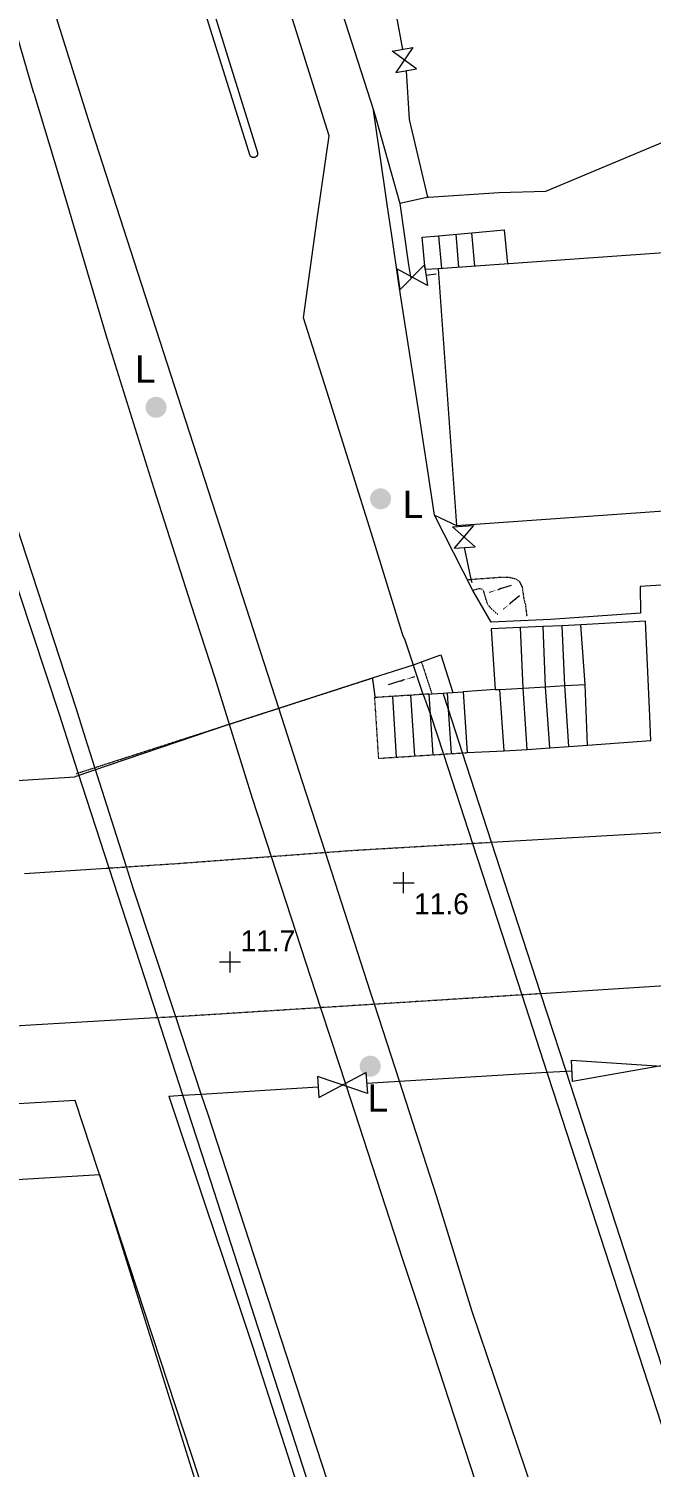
# Model space of a CAD drawing. Header units: millimetres. Extents: x 833924389 to 835767163, y 817400000 to 818811854.
# Drawn here: x 835510820 to 835540402, y 817652524 to 817720892 of the extents above; entities that cross this region are included whole.
import ezdxf
from ezdxf.enums import TextEntityAlignment as Align

# ---------------------------------------------------------------- set-up
doc = ezdxf.new("R2010")
doc.units = ezdxf.units.MM
doc.header["$LTSCALE"] = 10
doc.header["$MEASUREMENT"] = 0
doc.linetypes.add('11SW4B$1$DGN Style 5', pattern=[1.174922, 0.503538, -0.671384])
doc.layers.add('01_Base_Plan', color=5, linetype='Continuous', lineweight=5)
doc.styles.add('11SW4B$0$Style-ENGINEERING', font='ENGINEERING.shx')
doc.styles.add('11SW4B$0$Style-WORKING', font='WORKING.shx')

# ---------------------------------------------------------------- blocks, each defined once
blk = doc.blocks.new('11SW4B$0$SPOTHT')
at = {"layer": '01_Base_Plan', "linetype": 'Continuous', "lineweight": 13}
for p, q in [((-0.5, 0), (0.5, 0)), ((0, -0.5), (0, 0.5))]:
    blk.add_line(p, q, dxfattribs=at)
blk = doc.blocks.new('11SW4B$0$UTILP')
at = {"layer": '01_Base_Plan', "linetype": 'Continuous', "lineweight": 13}
h = blk.add_hatch(color=256, dxfattribs=at)
edge = h.paths.add_edge_path()
edge.add_arc((0, 0), 0.5, 0, 360)

msp = doc.modelspace()

# ---------------------------------------------------------------- hatches: boundary and pattern name
at = {"layer": '01_Base_Plan', "linetype": 'Continuous'}
h = msp.add_hatch(color=256, dxfattribs=at)
edge = h.paths.add_edge_path()
edge.add_ellipse((835532727, 817694110), major_axis=(35.2, 11.7), ratio=0.683333, start_angle=0, end_angle=360)
h = msp.add_hatch(color=256, dxfattribs=at)
edge = h.paths.add_edge_path()
edge.add_ellipse((835533379, 817693310), major_axis=(26, 21.9), ratio=0.683333, start_angle=0, end_angle=360)
h = msp.add_hatch(color=256, dxfattribs=at)
edge = h.paths.add_edge_path()
edge.add_ellipse((835529138, 817690090), major_axis=(-41.9, -12.9), ratio=0.683333, start_angle=0, end_angle=360)

# ---------------------------------------------------------------- linework, layer by layer
for p, q in [((835529817, 817712885), (835528460, 817712595)), ((835530292, 817711052), (835531873, 817711190)), ((835530292, 817711052), (835530428, 817709498)), ((835531109, 817711123), (835531246, 817709556)), ((835532022, 817709610), (835531873, 817711190)), ((835529694, 817709180), (835530176, 817709251)), ((835531140, 817697286), (835542430, 817698086)), ((835530106, 817697775), (835531140, 817697286)), ((835533299, 817694301), (835533762, 817694455)), ((835532798, 817692685), (835531924, 817694198)), ((835533801, 817693665), (835534143, 817693953)), ((835537260, 817689730), (835537063, 817692555)), ((835527149, 817690037), (835529148, 817690675)), ((835527149, 817690037), (835529148, 817690675)), ((835529148, 817690675), (835529481, 817690798)), ((835528455, 817689880), (835527903, 817689709)), ((835537381, 817686836), (835537260, 817689730)), ((835528303, 817686273), (835528117, 817689162)), ((835529171, 817686329), (835528985, 817689218)), ((835530772, 817688533), (835530720, 817689330)), ((835532988, 817689482), (835531471, 817689378)), ((835532988, 817689482), (835533212, 817689495)), ((835533411, 817686566), (835533212, 817689495)), ((835530906, 817686441), (835530772, 817688533)), ((835513019, 817685351), (835520351, 817687842))]:
    msp.add_line(p, q, dxfattribs=at)
at = {"layer": '01_Base_Plan', "linetype": '11SW4B$1$DGN Style 5'}
for p, q in [((835529481, 817690798), (835529975, 817689282)), ((835527149, 817690037), (835527271, 817689123))]:
    msp.add_line(p, q, dxfattribs=at)
at = {"layer": '01_Base_Plan', "linetype": 'Continuous', "flags": 128}
for points in [[(835529556, 817689255), (835528698, 817691879), (835528617, 817692024), (835527296, 817696287), (835527089, 817696950), (835525086, 817703367), (835523871, 817707149), (835524519, 817711866), (835525089, 817715810), (835523635, 817720446), (835521333, 817727795), (835519911, 817732386), (835519708, 817733042), (835517072, 817735662), (835515637, 817737052), (835514038, 817738601), (835512522, 817744565), (835510507, 817752539), (835509875, 817754911), (835508375, 817760479)], [(835511055, 817717828), (835508306, 817727298), (835505112, 817738729)], [(835554744, 817554486), (835547283, 817580439), (835546907, 817581593), (835542362, 817595545), (835539089, 817605659), (835532230, 817626769), (835525926, 817646149), (835519472, 817666121), (835518148, 817670201), (835516952, 817673885), (835514642, 817681004), (835513175, 817685524), (835512871, 817686461), (835512280, 817688295), (835510358, 817694092), (835509553, 817696521), (835507797, 817699761), (835502952, 817714647), (835497791, 817731539)], [(835523089, 817729846), (835526912, 817728971), (835528582, 817719909)], [(835523089, 817729846), (835523311, 817729151), (835527196, 817717016), (835527315, 817716642), (835528460, 817712595)], [(835534787, 817651353), (835531879, 817659981), (835530200, 817665420), (835528434, 817670873), (835527251, 817674527), (835527066, 817675098), (835524915, 817681747), (835523813, 817685151), (835522699, 817688600), (835520814, 817694437), (835517753, 817703919), (835515841, 817709795), (835513657, 817716564), (835510964, 817725170)], [(835519179, 817723126), (835521690, 817715019), (835521691, 817715016), (835521692, 817715012), (835521693, 817715009), (835521694, 817715006), (835521694, 817715002), (835521695, 817714999), (835521696, 817714996), (835521696, 817714992), (835521697, 817714989), (835521697, 817714986), (835521697, 817714982), (835521698, 817714979), (835521698, 817714976), (835521698, 817714972), (835521698, 817714969), (835521698, 817714965), (835521698, 817714962), (835521698, 817714959), (835521698, 817714955), (835521698, 817714952), (835521698, 817714948), (835521697, 817714945), (835521697, 817714942), (835521696, 817714938), (835521696, 817714935), (835521695, 817714932), (835521695, 817714928), (835521694, 817714925), (835521693, 817714922), (835521693, 817714918), (835521692, 817714915), (835521691, 817714912), (835521690, 817714909), (835521689, 817714905), (835521688, 817714902), (835521687, 817714899), (835521686, 817714896), (835521684, 817714892), (835521683, 817714889), (835521682, 817714886), (835521680, 817714883), (835521679, 817714880), (835521678, 817714877), (835521676, 817714874), (835521674, 817714871), (835521673, 817714868), (835521671, 817714865), (835521669, 817714862), (835521667, 817714859), (835521666, 817714856), (835521664, 817714854), (835521662, 817714851), (835521660, 817714848), (835521658, 817714845), (835521656, 817714843), (835521653, 817714840), (835521651, 817714838), (835521649, 817714835), (835521647, 817714832), (835521644, 817714830), (835521642, 817714828), (835521640, 817714825), (835521637, 817714823), (835521635, 817714820), (835521632, 817714818), (835521630, 817714816), (835521627, 817714814), (835521624, 817714812), (835521622, 817714810), (835521619, 817714808), (835521616, 817714806), (835521613, 817714804), (835521611, 817714802), (835521608, 817714800), (835521605, 817714798), (835521602, 817714796), (835521599, 817714795), (835521596, 817714793), (835521593, 817714792), (835521590, 817714790), (835521587, 817714788), (835521584, 817714787), (835521581, 817714786), (835521578, 817714784), (835521575, 817714783), (835521571, 817714782), (835521568, 817714781), (835521565, 817714780), (835521562, 817714779), (835521558, 817714778), (835521555, 817714777), (835521552, 817714776), (835521549, 817714775), (835521545, 817714774), (835521542, 817714773), (835521539, 817714773), (835521535, 817714772), (835521532, 817714772), (835521529, 817714771), (835521525, 817714771), (835521522, 817714771), (835521518, 817714770), (835521515, 817714770), (835521512, 817714770), (835521508, 817714770), (835521505, 817714770), (835521502, 817714770), (835521498, 817714770), (835521495, 817714770), (835521491, 817714770), (835521488, 817714770), (835521485, 817714771), (835521481, 817714771), (835521478, 817714771), (835521474, 817714772), (835521471, 817714772), (835521468, 817714773), (835521464, 817714774), (835521461, 817714774), (835521458, 817714775), (835521455, 817714776), (835521451, 817714777), (835521448, 817714778), (835521445, 817714779), (835521442, 817714780), (835521438, 817714781), (835521435, 817714782), (835521432, 817714783), (835521429, 817714785), (835521426, 817714786), (835521423, 817714787), (835521420, 817714789), (835521417, 817714790), (835521413, 817714792), (835521410, 817714794), (835521408, 817714795), (835521405, 817714797), (835521402, 817714799), (835521399, 817714800), (835521396, 817714802), (835521393, 817714804), (835521390, 817714806), (835521388, 817714808), (835521385, 817714810), (835521382, 817714812), (835521380, 817714814), (835521377, 817714817), (835521374, 817714819), (835521372, 817714821), (835521369, 817714823), (835521367, 817714826), (835521365, 817714828), (835521362, 817714831), (835521360, 817714833), (835521358, 817714836), (835521356, 817714838), (835521353, 817714841), (835521351, 817714843), (835521349, 817714846), (835521347, 817714849), (835521345, 817714852), (835521343, 817714854), (835518876, 817722740)], [(835529817, 817712885), (835533156, 817713103), (835535394, 817713178), (835541065, 817715551), (835542624, 817716292), (835545482, 817717521), (835547711, 817717539), (835552070, 817717430), (835557711, 817717348), (835564214, 817717228), (835567596, 817717248), (835571913, 817717162), (835574455, 817717339), (835575332, 817717487), (835576212, 817717635), (835576773, 817717741), (835579112, 817718184), (835582587, 817718873), (835587528, 817719931)], [(835528758, 817718900), (835528893, 817716586), (835529772, 817712882), (835529817, 817712885)], [(835511055, 817717828), (835512286, 817713797), (835514538, 817706184), (835516745, 817699087), (835518526, 817693544), (835519667, 817690049), (835520351, 817687842), (835521441, 817684323), (835522344, 817681554), (835524688, 817674364), (835525177, 817672863), (835525882, 817670703), (835528605, 817662361), (835529319, 817660176), (835533020, 817648870), (835535815, 817640261), (835538099, 817633297), (835541813, 817621795), (835544668, 817613114), (835547288, 817604948), (835549956, 817596786), (835552912, 817587668), (835554190, 817583963)], [(835527869, 817712435), (835527723, 817713420), (835527196, 817717016)], [(835555702, 817554693), (835548086, 817580757), (835547727, 817581860), (835542669, 817597398), (835527386, 817644589), (835522834, 817658575), (835519339, 817669291), (835519020, 817670255), (835517803, 817673934), (835515779, 817680051), (835515459, 817681059), (835513959, 817685777), (835513513, 817687181), (835513078, 817688598), (835504483, 817714840)], [(835581927, 817700887), (835589466, 817701421), (835588601, 817713622), (835530275, 817709487), (835531140, 817697286)], [(835530106, 817697775), (835529748, 817700085), (835529606, 817701008), (835529343, 817702779), (835528486, 817708249), (835528378, 817708986), (835528101, 817710858), (835527869, 817712435)], [(835528378, 817708986), (835528101, 817710858), (835527869, 817712435)], [(835528460, 817712595), (835528872, 817709680), (835528955, 817709095), (835528958, 817709072)], [(835530275, 817709487), (835529651, 817709443), (835529516, 817710984), (835530292, 817711052)], [(835531873, 817711190), (835533417, 817711340), (835533576, 817709721)], [(835530106, 817697775), (835529748, 817700085), (835529606, 817701008), (835529343, 817702779), (835528486, 817708249), (835528378, 817708986)], [(835587356, 817697766), (835575834, 817696783), (835566542, 817696100), (835555364, 817695341), (835540367, 817694411), (835539870, 817694380), (835539898, 817693110), (835535620, 817692818), (835532798, 817692685), (835531924, 817694198), (835530107, 817697767), (835530106, 817697775)], [(835531924, 817694198), (835530107, 817697767), (835530106, 817697775)], [(835531889, 817694552), (835531852, 817694726), (835531532, 817696240)], [(835533111, 817694238), (835533119, 817694239), (835533127, 817694240), (835533134, 817694241), (835533142, 817694241), (835533149, 817694242), (835533156, 817694244), (835533163, 817694248), (835533169, 817694252), (835533175, 817694257), (835533182, 817694262), (835533188, 817694266), (835533195, 817694270), (835533201, 817694274), (835533208, 817694278), (835533214, 817694282), (835533230, 817694289), (835533247, 817694295), (835533266, 817694298), (835533284, 817694300), (835533299, 817694301)], [(835533663, 817693549), (835533669, 817693552), (835533675, 817693555), (835533681, 817693558), (835533688, 817693561), (835533694, 817693565), (835533699, 817693569), (835533704, 817693574), (835533707, 817693580), (835533711, 817693587), (835533715, 817693593), (835533719, 817693598), (835533723, 817693604), (835533727, 817693609), (835533731, 817693615), (835533736, 817693620), (835533746, 817693632), (835533760, 817693643), (835533774, 817693652), (835533788, 817693660), (835533801, 817693665)], [(835537063, 817692555), (835536166, 817692515), (835535269, 817692476), (835534190, 817692428), (835532803, 817692367), (835532988, 817689482)], [(835534501, 817686640), (835534315, 817689559), (835534190, 817692428)], [(835535578, 817686713), (835535381, 817689621), (835535269, 817692476)], [(835536491, 817686776), (835536290, 817689672), (835536290, 817689674), (835536290, 817689675), (835536166, 817692515)], [(835537381, 817686836), (835540382, 817687059), (835540314, 817688578), (835540314, 817688587), (835540128, 817692743), (835537063, 817692555)], [(835529481, 817690798), (835530400, 817691139), (835530971, 817689346)], [(835520351, 817687842), (835522699, 817688600), (835527149, 817690037)], [(835528679, 817689949), (835528670, 817689948), (835528661, 817689947), (835528652, 817689947), (835528643, 817689946), (835528634, 817689946), (835528625, 817689944), (835528617, 817689939), (835528610, 817689934), (835528602, 817689928), (835528595, 817689923), (835528587, 817689918), (835528579, 817689914), (835528571, 817689909), (835528564, 817689905), (835528556, 817689900), (835528537, 817689892), (835528516, 817689886), (835528494, 817689882), (835528473, 817689880), (835528455, 817689880)], [(835533212, 817689495), (835534315, 817689559), (835535381, 817689621), (835536290, 817689674), (835536290, 817689674), (835537260, 817689730)], [(835529556, 817689255), (835529915, 817688299), (835530527, 817686417), (835531906, 817682177), (835534249, 817674972), (835535444, 817671295), (835535758, 817670331), (835543495, 817646533), (835550328, 817625565), (835559722, 817596657), (835562899, 817586797), (835563270, 817585648), (835566574, 817575440), (835571622, 817559798), (835574513, 817551085), (835574864, 817550000), (835582438, 817526572), (835583630, 817522913)], [(835529852, 817689274), (835529975, 817689282), (835530517, 817689317), (835530720, 817689330), (835530971, 817689346), (835531471, 817689378)], [(835530038, 817686385), (835529915, 817688299), (835529852, 817689274)], [(835583376, 817526761), (835575835, 817550000), (835572496, 817560290), (835564476, 817584896), (835563765, 817587079), (835551152, 817625776), (835536352, 817671349), (835535157, 817675030), (835532818, 817682230), (835531440, 817686475), (835530772, 817688533), (835530517, 817689317)], [(835531471, 817689378), (835531657, 817686489), (835533411, 817686566)], [(835533411, 817686566), (835534501, 817686640), (835535578, 817686713), (835536491, 817686776), (835537381, 817686836)], [(835532818, 817682230), (835543272, 817682841), (835557433, 817683669), (835571281, 817684469), (835589046, 817685633)], [(835492765, 817684066), (835503299, 817684724), (835513017, 817685345)], [(835666369, 817642678), (835664428, 817668934), (835666548, 817671495), (835665862, 817681683), (835665799, 817682614), (835665349, 817683685), (835664626, 817683975), (835664225, 817683956), (835654102, 817683404), (835643601, 817681921), (835634606, 817681334), (835628124, 817680910), (835616679, 817680163), (835604033, 817679390), (835579496, 817677772), (835567842, 817677034), (835556196, 817676310), (835552989, 817676118), (835543762, 817675582), (835535157, 817675030)], [(835510617, 817680737), (835514503, 817680995), (835514642, 817681004)], [(835516952, 817673885), (835516844, 817673879), (835510925, 817673540), (835507941, 817673340), (835499548, 817672812), (835486084, 817671983), (835474209, 817671218), (835468387, 817670779)], [(835526883, 817670779), (835528434, 817670872), (835535444, 817671294), (835536352, 817671349), (835536640, 817671366)], [(835517477, 817670159), (835518148, 817670201), (835519020, 817670255), (835524575, 817670603)], [(835542158, 817579518), (835542397, 817579568), (835520371, 817647585), (835513023, 817669960), (835476210, 817667805), (835451905, 817666382), (835462076, 817614870), (835470532, 817575114)], [(835517477, 817670159), (835519237, 817664902), (835520089, 817662361), (835521474, 817658237), (835522679, 817654492), (835523884, 817650747), (835525255, 817646415), (835526626, 817642083), (835528062, 817637761), (835529498, 817633438), (835532223, 817625029), (835533822, 817620170), (835534485, 817618155), (835544720, 817586512), (835546963, 817580017)], [(835516399, 817631136), (835519747, 817648683), (835514195, 817666427), (835514192, 817666429), (835457634, 817663018), (835456434, 817645801), (835459918, 817628015), (835516399, 817631136)]]:
    msp.add_lwpolyline(points, dxfattribs=at)
at = {"layer": '01_Base_Plan', "linetype": '11SW4B$1$DGN Style 5', "flags": 128}
for points in [[(835531695, 817694715), (835531852, 817694726), (835531958, 817694734), (835533263, 817694829), (835533639, 817694829), (835533959, 817694750), (835534130, 817694633), (835534269, 817694354), (835534349, 817693781), (835534417, 817693543), (835534490, 817692961)], [(835533115, 817693039), (835532788, 817693339), (835532657, 817693494), (835532600, 817693630), (835532422, 817694220), (835532354, 817694256), (835532223, 817694281), (835531924, 817694198)], [(835513066, 817685489), (835513175, 817685524), (835513959, 817685777), (835520351, 817687842), (835522699, 817688600), (835527149, 817690037), (835527271, 817689123)], [(835529852, 817689274), (835529603, 817689258), (835529556, 817689255), (835528985, 817689218), (835528117, 817689162), (835527250, 817689106), (835527436, 817686217), (835528303, 817686273), (835529171, 817686329), (835530038, 817686385), (835530527, 817686417), (835530906, 817686441), (835531440, 817686475), (835531657, 817686489)], [(835514642, 817681004), (835515459, 817681059), (835517911, 817681222), (835522344, 817681554), (835524915, 817681747), (835526201, 817681843), (835531906, 817682177), (835532798, 817682229), (835532818, 817682230)], [(835535157, 817675030), (835535144, 817675029), (835534804, 817675007), (835534249, 817674972), (835527251, 817674527), (835525140, 817674393), (835524688, 817674364), (835518513, 817673974), (835517803, 817673934), (835516952, 817673885)]]:
    msp.add_lwpolyline(points, dxfattribs=at)
at = {"layer": '01_Base_Plan', "linetype": 'Continuous', "extrusion": (0, 0, -1)}
for points in [[(-835533111, 817694238), (-835532719, 817694134), (-835532735, 817694086)], [(-835533663, 817693549), (-835533364, 817693327), (-835533394, 817693292)], [(-835528679, 817689949), (-835529147, 817690062), (-835529129, 817690119)]]:
    msp.add_solid(points, dxfattribs=at)
at = {"layer": '01_Base_Plan', "linetype": 'Continuous'}
for points in [[(835529251, 817718986), (835528089, 817719823), (835529074, 817719996), (835528266, 817718814)], [(835528450, 817708491), (835529621, 817709675), (835529767, 817708685), (835528305, 817709481)], [(835532031, 817696276), (835530960, 817697214), (835531958, 817697286), (835531033, 817696204)], [(835544891, 817672315), (835536667, 817670863), (835536612, 817671868), (835544945, 817671311)], [(835524613, 817670104), (835526845, 817671278), (835526921, 817670281), (835524537, 817671102)]]:
    msp.add_3dface(points, dxfattribs=at)

# ---------------------------------------------------------------- block references
at = {"layer": '01_Base_Plan', "linetype": 'Continuous', "xscale": 1000, "yscale": 1000, "zscale": 1000}
for name, p in [('11SW4B$0$UTILP', (835516870, 817702902)), ('11SW4B$0$UTILP', (835527540, 817698551)), ('11SW4B$0$SPOTHT', (835528631, 817680305, 11600)), ('11SW4B$0$SPOTHT', (835520387, 817676544, 11700)), ('11SW4B$0$UTILP', (835527048, 817671585))]:
    msp.add_blockref(name, p, dxfattribs=at)

# ---------------------------------------------------------------- texts
at = {"layer": '01_Base_Plan', "linetype": 'Continuous'}
for s, height, style, p in [('L', 1300, '11SW4B$0$Style-WORKING', (835515876, 817704068)), ('L', 1300, '11SW4B$0$Style-WORKING', (835528594, 817697636)), ('11.7', 1000, '11SW4B$0$Style-ENGINEERING', (835520887, 817677044, 11700)), ('L', 1300, '11SW4B$0$Style-WORKING', (835526930, 817669423))]:
    msp.add_text(s, height=height, dxfattribs=dict(at, style=style)).set_placement(p)
at = {"layer": '01_Base_Plan', "linetype": 'Continuous', "style": '11SW4B$0$Style-ENGINEERING'}
msp.add_text('11.6', height=1000, dxfattribs=at).set_placement((835529131, 817679805, 11600), align=Align.TOP_LEFT)

doc.saveas('drawing.dxf')
